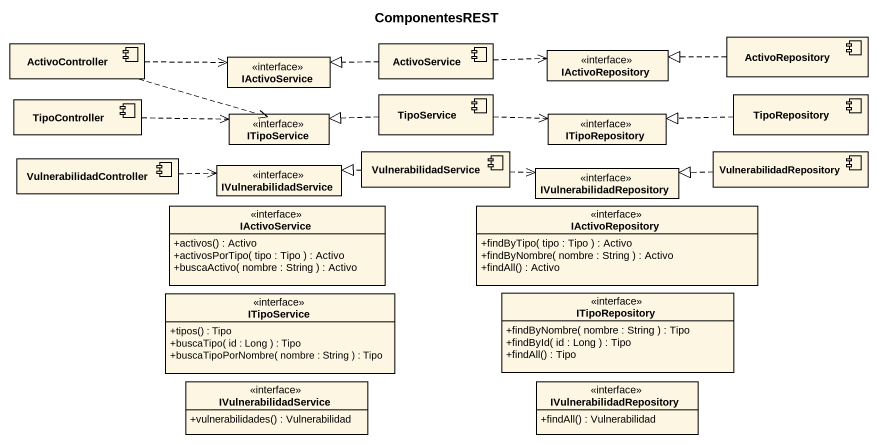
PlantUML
@startuml
title ComponentesREST
allowmixing
hide circle
hide empty members
skinparam classAttributeIconSize 0
component ActivoController
interface IActivoService
component ActivoService
interface IActivoRepository
component ActivoRepository
component TipoController
component TipoService
component TipoRepository
interface ITipoService
component VulnerabilidadService
interface ITipoRepository
component VulnerabilidadRepository
component VulnerabilidadController
interface IVulnerabilidadService
interface IVulnerabilidadRepository
interface "IActivoService" as IActivoService_2 {
  +activos() : Activo
  +activosPorTipo( tipo : Tipo ) : Activo
  +buscaActivo( nombre : String ) : Activo
}
interface "IActivoRepository" as IActivoRepository_2 {
  +findByTipo( tipo : Tipo ) : Activo
  +findByNombre( nombre : String ) : Activo
  +findAll() : Activo
}
interface "ITipoService" as ITipoService_2 {
  +tipos() : Tipo
  +buscaTipo( id : Long ) : Tipo
  +buscaTipoPorNombre( nombre : String ) : Tipo
}
interface "ITipoRepository" as ITipoRepository_2 {
  +findByNombre( nombre : String ) : Tipo
  +findById( id : Long ) : Tipo
  +findAll() : Tipo
}
interface "IVulnerabilidadService" as IVulnerabilidadService_2 {
  +vulnerabilidades() : Vulnerabilidad
}
interface "IVulnerabilidadRepository" as IVulnerabilidadRepository_2 {
  +findAll() : Vulnerabilidad
}
ActivoController .right.> IActivoService
ActivoController .right.> ITipoService
ActivoService .left.|> IActivoService
ActivoService .right.> IActivoRepository
ActivoRepository .left.|> IActivoRepository
TipoController .right.> ITipoService
TipoService .left.|> ITipoService
TipoService .right.> ITipoRepository
TipoRepository .left.|> ITipoRepository
VulnerabilidadService .left.|> IVulnerabilidadService
VulnerabilidadService .right.> IVulnerabilidadRepository
VulnerabilidadRepository .left.|> IVulnerabilidadRepository
VulnerabilidadController .right.> IVulnerabilidadService
@enduml
